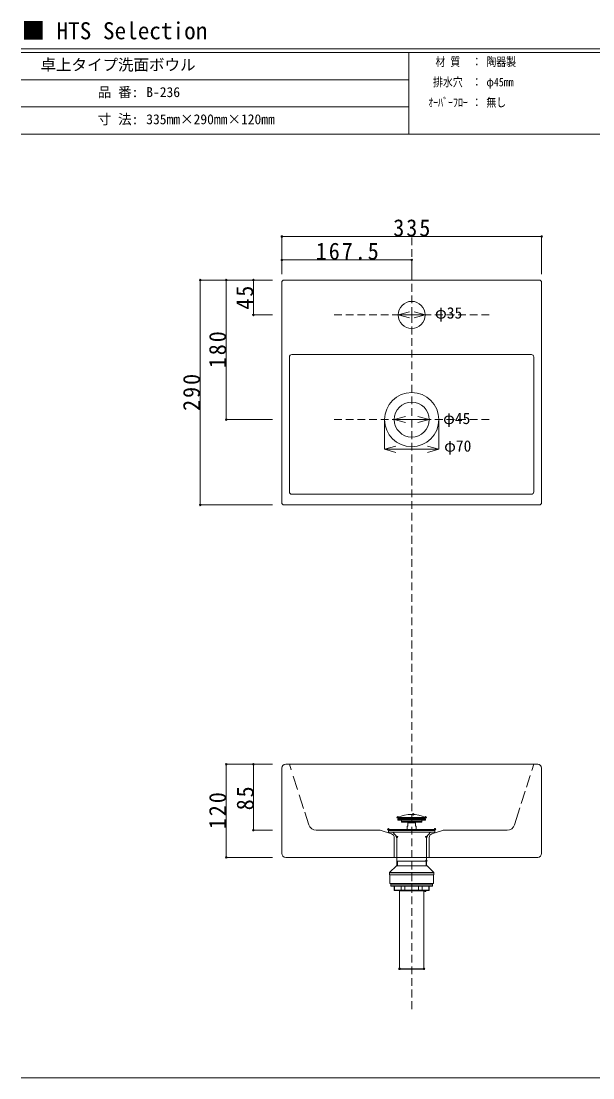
# Model space of a CAD drawing. Units: millimetres, scale not verified. Extents: x -1002 to 1006, y -687 to 676.
# Drawn here: x -1002 to -265, y -687 to 676 of the extents above; entities that cross this region are included whole.
import ezdxf
from ezdxf.enums import TextEntityAlignment as Align

# ---------------------------------------------------------------- set-up
doc = ezdxf.new("R2010")
doc.units = ezdxf.units.MM
doc.header["$LTSCALE"] = 5
doc.header["$PDMODE"] = 32
doc.header["$PDSIZE"] = 2
doc.linetypes.add('DASHED2', pattern=[3, 2, -1])
doc.layers.add('F-0', color=7, linetype='Continuous', lineweight=15)
doc.styles.add('ＭＳ ゴシック', font='')
doc.styles.get('ＭＳ ゴシック').set_extended_font_data('MS Gothic')

msp = doc.modelspace()

# ---------------------------------------------------------------- linework, layer by layer
at = {"layer": 'F-0'}
for p, q in [((1002.034, 640.036), (-1002.086, 640.036)), ((1002.034, 635.036), (-1002.086, 635.036)), ((-502.086, 635.036), (-502.086, 530.036)), ((-502.086, 600.036), (-1002.086, 600.036)), ((-502.086, 565.036), (-1002.086, 565.036)), ((1002.034, 530.036), (-1002.086, 530.036)), ((-665.922, 397.807), (-330.922, 397.807)), ((-665.922, 397.807), (-665.922, 349.159)), ((-330.922, 397.807), (-330.922, 349.159)), ((-665.922, 367.659), (-498.422, 367.659)), ((-665.922, 367.659), (-665.922, 349.159)), ((-498.422, 367.659), (-498.422, 349.159)), ((-771.06, 341.705), (-771.06, 51.705)), ((-771.06, 341.705), (-677.876, 341.705)), ((-737.486, 341.705), (-737.486, 161.705)), ((-737.486, 341.705), (-677.876, 341.705)), ((-702.542, 341.705), (-702.542, 296.705)), ((-702.542, 341.705), (-677.876, 341.705)), ((-333.922, 341.705), (-662.922, 341.705)), ((-665.922, 54.705), (-665.922, 338.705)), ((-330.922, 54.705), (-330.922, 338.705)), ((-515.922, 296.705), (-501.434, 300.587)), ((-480.922, 296.705), (-495.411, 300.587)), ((-702.542, 296.705), (-677.876, 296.705)), ((-515.922, 296.705), (-480.922, 296.705)), ((-515.922, 296.705), (-501.434, 292.823)), ((-480.922, 296.705), (-495.411, 292.823)), ((-344.055, 245.568), (-653.055, 245.568)), ((-656.055, 68.568), (-656.055, 242.568)), ((-341.055, 68.568), (-341.055, 242.568)), ((-520.922, 161.705), (-506.434, 165.587)), ((-475.922, 161.705), (-490.411, 165.587)), ((-737.486, 161.705), (-677.876, 161.705)), ((-533.422, 123.42), (-533.422, 161.705)), ((-520.922, 161.705), (-475.922, 161.705)), ((-520.922, 161.705), (-506.434, 157.823)), ((-475.922, 161.705), (-490.411, 157.823)), ((-463.422, 123.42), (-463.422, 161.705)), ((-533.422, 123.42), (-518.934, 127.303)), ((-533.422, 123.42), (-463.422, 123.42)), ((-533.422, 123.42), (-518.934, 119.538)), ((-463.422, 123.42), (-477.911, 127.303)), ((-463.422, 123.42), (-477.911, 119.538)), ((-653.055, 65.568), (-344.055, 65.568)), ((-771.06, 51.705), (-677.876, 51.705)), ((-662.922, 51.705), (-333.922, 51.705)), ((-737.486, -282.692), (-737.486, -402.692)), ((-737.486, -282.692), (-677.876, -282.692)), ((-702.542, -282.692), (-702.542, -352.692)), ((-702.542, -282.692), (-677.876, -282.692)), ((-660.922, -282.692), (-335.922, -282.692)), ((-656.055, -282.692), (-653.714, -289.997)), ((-341.055, -282.692), (-343.664, -290.909)), ((-665.922, -287.692), (-665.922, -397.692)), ((-651.184, -297.889), (-645.661, -315.122)), ((-345.616, -297.06), (-350.459, -312.315)), ((-330.922, -397.692), (-330.922, -287.692)), ((-643.455, -322.004), (-637.769, -339.746)), ((-352.073, -317.397), (-357.154, -333.402)), ((-365.826, -360.718), (-358.865, -338.79)), ((-702.542, -352.692), (-702.542, -367.692)), ((-631.039, -360.744), (-636.303, -344.321)), ((-702.542, -367.692), (-677.876, -367.692)), ((-621.516, -367.692), (-538.965, -367.692)), ((-524.378, -372.43), (-538.965, -367.692)), ((-457.088, -367.692), (-375.358, -367.692)), ((-520.922, -377.186), (-520.922, -402.692)), ((-517.422, -383.707), (-517.422, -376.336)), ((-517.422, -378.136), (-517.422, -394.503)), ((-479.422, -378.136), (-479.422, -394.503)), ((-475.922, -377.186), (-475.922, -402.692)), ((-472.467, -372.43), (-458.633, -367.937)), ((-517.422, -394.503), (-517.422, -407.455)), ((-479.422, -394.503), (-479.422, -407.251)), ((-737.486, -402.692), (-677.876, -402.692)), ((-660.922, -402.692), (-335.922, -402.692)), ((-516.922, -407.455), (-516.922, -413.455)), ((-479.922, -407.455), (-479.922, -413.455)), ((-1002.086, -687.064), (1002.034, -687.064))]:
    msp.add_line(p, q, dxfattribs=at)
at = {"layer": 'F-0', "linetype": 'DASHED2'}
for p, q in [((-498.422, 296.705), (-498.422, 396.705)), ((-498.422, 296.705), (-598.422, 296.705)), ((-498.422, 296.705), (-498.422, -599.098)), ((-498.422, 296.705), (-398.422, 296.705)), ((-498.422, 161.705), (-598.422, 161.705)), ((-498.422, 161.705), (-398.422, 161.705))]:
    msp.add_line(p, q, dxfattribs=at)
at = {"layer": 'F-0', "lineweight": 18}
for p, q in [((-516.422, -351.357), (-480.422, -351.357)), ((-516.422, -351.357), (-516.422, -352.357)), ((-516.422, -352.357), (-480.422, -352.357)), ((-516.422, -353.057), (-480.422, -353.057)), ((-516.422, -354.357), (-516.422, -353.057)), ((-516.222, -352.857), (-480.623, -352.857)), ((-511.422, -352.857), (-511.422, -352.357)), ((-485.422, -352.857), (-485.422, -352.357)), ((-480.422, -351.357), (-480.422, -352.357)), ((-480.422, -354.357), (-480.422, -353.057)), ((-528.422, -366.707), (-468.422, -366.707)), ((-528.422, -368.007), (-528.422, -366.707)), ((-516.422, -354.357), (-480.422, -354.357)), ((-515.922, -354.857), (-480.922, -354.857)), ((-511.422, -356.357), (-511.422, -354.857)), ((-511.422, -356.357), (-485.422, -356.357)), ((-511.422, -356.357), (-485.422, -356.357)), ((-511.422, -356.357), (-511.422, -357.357)), ((-511.422, -357.357), (-485.422, -357.357)), ((-504.322, -362.357), (-503.422, -362.357)), ((-504.322, -366.707), (-504.322, -362.357)), ((-503.422, -362.357), (-503.422, -357.362)), ((-493.422, -358.357), (-503.422, -358.357)), ((-493.422, -362.357), (-493.422, -357.362)), ((-493.422, -362.357), (-492.523, -362.357)), ((-492.522, -366.707), (-492.522, -362.357)), ((-485.422, -356.357), (-485.422, -354.857)), ((-485.422, -356.357), (-485.422, -357.357)), ((-468.422, -368.007), (-468.422, -366.707)), ((-528.422, -368.007), (-468.422, -368.007)), ((-526.941, -368.235), (-528.422, -368.007)), ((-526.941, -368.235), (-528.422, -368.007)), ((-528.422, -368.235), (-468.422, -368.235)), ((-528.422, -370.235), (-528.422, -368.235)), ((-528.422, -370.235), (-468.422, -370.235)), ((-517.422, -376.336), (-522.672, -370.235)), ((-517.422, -383.707), (-517.422, -376.336)), ((-479.422, -376.336), (-474.172, -370.235)), ((-479.422, -383.707), (-479.422, -376.336)), ((-469.904, -368.235), (-468.422, -368.007)), ((-469.904, -368.235), (-468.422, -368.007)), ((-468.422, -370.235), (-468.422, -368.235)), ((-479.422, -407.455), (-517.422, -407.455)), ((-517.422, -413.455), (-517.422, -407.455)), ((-517.422, -413.455), (-517.422, -407.455)), ((-479.422, -413.455), (-479.422, -407.455)), ((-527.114, -422.396), (-518.172, -413.455)), ((-469.731, -422.396), (-527.114, -422.396)), ((-518.172, -413.455), (-478.672, -413.455)), ((-469.731, -422.396), (-478.672, -413.455)), ((-469.672, -422.538), (-527.172, -422.538)), ((-527.172, -425.455), (-527.172, -422.538)), ((-527.172, -425.455), (-469.672, -425.455)), ((-526.422, -425.455), (-526.422, -436.455)), ((-470.422, -425.455), (-470.422, -436.455)), ((-469.672, -425.455), (-469.672, -422.538)), ((-470.423, -436.455), (-526.422, -436.455)), ((-525.422, -437.455), (-471.422, -437.455)), ((-525.422, -439.555), (-471.422, -439.555)), ((-524.922, -440.055), (-471.922, -440.055)), ((-524.672, -437.455), (-524.672, -436.455)), ((-520.922, -440.055), (-520.922, -444.955)), ((-520.922, -444.955), (-475.922, -444.955)), ((-520.742, -444.955), (-520.742, -440.055)), ((-476.423, -445.455), (-520.422, -445.455)), ((-514.172, -445.455), (-514.172, -546.507)), ((-514.172, -445.955), (-482.672, -445.955)), ((-512.043, -444.955), (-512.043, -440.055)), ((-507.122, -444.955), (-507.122, -440.055)), ((-489.723, -444.955), (-489.723, -440.055)), ((-484.802, -444.955), (-484.802, -440.055)), ((-482.672, -445.455), (-482.672, -546.507)), ((-476.103, -444.955), (-476.103, -440.055)), ((-475.922, -440.055), (-475.922, -444.955)), ((-472.172, -437.455), (-472.172, -436.455)), ((-514.172, -546.507), (-482.672, -546.507)), ((-513.972, -546.707), (-514.172, -546.507)), ((-513.972, -546.707), (-482.873, -546.707)), ((-482.873, -546.707), (-482.672, -546.507))]:
    msp.add_line(p, q, dxfattribs=at)
at = {"layer": 'F-0', "color": 2, "lineweight": 18}
for p, q in [((-513.922, -445.955), (-513.922, -445.455)), ((-482.922, -445.955), (-482.922, -445.455))]:
    msp.add_line(p, q, dxfattribs=at)
at = {"layer": 'F-0', "lineweight": 18}
for points in [[(-525.422, -437.455), (-525.422, -439.555), (-525.422, -437.455)], [(-520.742, -444.955), (-520.742, -444.973), (-520.741, -444.991), (-520.74, -445.009), (-520.737, -445.027), (-520.734, -445.045), (-520.731, -445.063), (-520.727, -445.081), (-520.722, -445.098), (-520.717, -445.116), (-520.711, -445.133), (-520.704, -445.15), (-520.697, -445.167), (-520.689, -445.184), (-520.68, -445.2), (-520.671, -445.216), (-520.662, -445.232), (-520.652, -445.247), (-520.641, -445.262), (-520.629, -445.276), (-520.618, -445.29), (-520.605, -445.304), (-520.592, -445.317), (-520.579, -445.329), (-520.565, -445.342), (-520.551, -445.353), (-520.537, -445.364), (-520.522, -445.375), (-520.506, -445.384), (-520.491, -445.394), (-520.475, -445.402), (-520.459, -445.41), (-520.442, -445.418)], [(-520.417, -445.427), (-520.411, -445.43), (-520.405, -445.432), (-520.398, -445.434), (-520.392, -445.436), (-520.385, -445.438), (-520.379, -445.439), (-520.372, -445.441), (-520.366, -445.443), (-520.359, -445.444), (-520.353, -445.445), (-520.346, -445.447), (-520.339, -445.448), (-520.333, -445.449), (-520.326, -445.45), (-520.319, -445.451), (-520.313, -445.452), (-520.306, -445.453), (-520.299, -445.453), (-520.292, -445.454), (-520.286, -445.454), (-520.279, -445.455), (-520.272, -445.455), (-520.266, -445.455), (-520.259, -445.455)], [(-512.043, -444.955), (-512.042, -444.969), (-512.042, -444.984), (-512.041, -444.998), (-512.04, -445.013), (-512.039, -445.027), (-512.037, -445.041), (-512.035, -445.056), (-512.032, -445.07), (-512.03, -445.084), (-512.027, -445.098), (-512.023, -445.112), (-512.019, -445.126), (-512.015, -445.14), (-512.011, -445.154), (-512.006, -445.168), (-512.001, -445.181), (-511.996, -445.195), (-511.99, -445.208), (-511.984, -445.221), (-511.977, -445.234), (-511.971, -445.247), (-511.963, -445.26), (-511.956, -445.272), (-511.948, -445.284), (-511.94, -445.296), (-511.931, -445.308), (-511.922, -445.319), (-511.913, -445.33), (-511.903, -445.341), (-511.893, -445.352), (-511.883, -445.362), (-511.872, -445.371), (-511.861, -445.381), (-511.849, -445.39), (-511.838, -445.398), (-511.825, -445.406), (-511.813, -445.413), (-511.8, -445.42), (-511.787, -445.427)], [(-511.787, -445.427), (-511.774, -445.432), (-511.76, -445.438), (-511.746, -445.442), (-511.732, -445.446), (-511.718, -445.449), (-511.703, -445.452), (-511.689, -445.454), (-511.675, -445.455), (-511.66, -445.455)], [(-507.122, -444.955), (-507.122, -444.964), (-507.122, -444.974), (-507.122, -444.983), (-507.122, -444.992), (-507.122, -445.002), (-507.122, -445.011), (-507.121, -445.02), (-507.121, -445.03), (-507.121, -445.039), (-507.121, -445.048), (-507.12, -445.058), (-507.12, -445.067), (-507.119, -445.076), (-507.119, -445.086), (-507.118, -445.095), (-507.118, -445.104), (-507.117, -445.114), (-507.116, -445.123), (-507.116, -445.132), (-507.115, -445.142), (-507.114, -445.151), (-507.114, -445.16), (-507.113, -445.17), (-507.112, -445.179), (-507.111, -445.188), (-507.11, -445.197), (-507.109, -445.207), (-507.108, -445.216), (-507.107, -445.225), (-507.105, -445.234), (-507.104, -445.244), (-507.103, -445.253), (-507.101, -445.262), (-507.1, -445.271), (-507.098, -445.281), (-507.097, -445.29), (-507.095, -445.299), (-507.093, -445.308), (-507.091, -445.318)], [(-507.091, -445.318), (-507.089, -445.327), (-507.087, -445.336), (-507.085, -445.345), (-507.082, -445.354), (-507.08, -445.363), (-507.077, -445.372), (-507.075, -445.38), (-507.072, -445.389), (-507.068, -445.398), (-507.065, -445.406), (-507.061, -445.415), (-507.056, -445.425), (-507.051, -445.434), (-507.045, -445.442), (-507.038, -445.449), (-507.03, -445.453), (-507.021, -445.455)], [(-489.754, -445.318), (-489.756, -445.327), (-489.758, -445.336), (-489.76, -445.345), (-489.763, -445.354), (-489.765, -445.363), (-489.768, -445.372), (-489.77, -445.38), (-489.773, -445.389), (-489.777, -445.398), (-489.78, -445.406), (-489.784, -445.415), (-489.789, -445.425), (-489.794, -445.434), (-489.8, -445.442), (-489.807, -445.449), (-489.815, -445.453), (-489.824, -445.455)], [(-489.723, -444.955), (-489.723, -444.964), (-489.723, -444.974), (-489.723, -444.983), (-489.723, -444.992), (-489.723, -445.002), (-489.723, -445.011), (-489.724, -445.02), (-489.724, -445.03), (-489.724, -445.039), (-489.724, -445.048), (-489.725, -445.058), (-489.725, -445.067), (-489.726, -445.076), (-489.726, -445.086), (-489.727, -445.095), (-489.727, -445.104), (-489.728, -445.114), (-489.729, -445.123), (-489.729, -445.132), (-489.73, -445.142), (-489.731, -445.151), (-489.731, -445.16), (-489.732, -445.17), (-489.733, -445.179), (-489.734, -445.188), (-489.735, -445.197), (-489.736, -445.207), (-489.737, -445.216), (-489.738, -445.225), (-489.74, -445.234), (-489.741, -445.244), (-489.742, -445.253), (-489.744, -445.262), (-489.745, -445.271), (-489.747, -445.281), (-489.748, -445.29), (-489.75, -445.299), (-489.752, -445.308), (-489.754, -445.318)], [(-485.058, -445.427), (-485.071, -445.432), (-485.085, -445.438), (-485.099, -445.442), (-485.113, -445.446), (-485.127, -445.449), (-485.142, -445.452), (-485.156, -445.454), (-485.17, -445.455), (-485.185, -445.455)], [(-484.802, -444.955), (-484.803, -444.969), (-484.803, -444.984), (-484.804, -444.998), (-484.805, -445.013), (-484.806, -445.027), (-484.808, -445.041), (-484.81, -445.056), (-484.813, -445.07), (-484.815, -445.084), (-484.818, -445.098), (-484.822, -445.112), (-484.826, -445.126), (-484.83, -445.14), (-484.834, -445.154), (-484.839, -445.168), (-484.844, -445.181), (-484.849, -445.195), (-484.855, -445.208), (-484.861, -445.221), (-484.868, -445.234), (-484.874, -445.247), (-484.882, -445.26), (-484.889, -445.272), (-484.897, -445.284), (-484.905, -445.296), (-484.914, -445.308), (-484.923, -445.319), (-484.932, -445.33), (-484.942, -445.341), (-484.952, -445.352), (-484.962, -445.362), (-484.973, -445.371), (-484.984, -445.381), (-484.996, -445.39), (-485.007, -445.398), (-485.02, -445.406), (-485.032, -445.413), (-485.045, -445.42), (-485.058, -445.427)], [(-476.428, -445.427), (-476.434, -445.43), (-476.44, -445.432), (-476.447, -445.434), (-476.453, -445.436), (-476.46, -445.438), (-476.466, -445.439), (-476.473, -445.441), (-476.479, -445.443), (-476.486, -445.444), (-476.492, -445.445), (-476.499, -445.447), (-476.506, -445.448), (-476.512, -445.449), (-476.519, -445.45), (-476.526, -445.451), (-476.532, -445.452), (-476.539, -445.453), (-476.546, -445.453), (-476.553, -445.454), (-476.559, -445.454), (-476.566, -445.455), (-476.573, -445.455), (-476.579, -445.455), (-476.586, -445.455)], [(-476.103, -444.955), (-476.103, -444.973), (-476.104, -444.991), (-476.105, -445.009), (-476.108, -445.027), (-476.111, -445.045), (-476.114, -445.063), (-476.118, -445.081), (-476.123, -445.098), (-476.128, -445.116), (-476.134, -445.133), (-476.141, -445.15), (-476.148, -445.167), (-476.156, -445.184), (-476.165, -445.2), (-476.174, -445.216), (-476.183, -445.232), (-476.193, -445.247), (-476.204, -445.262), (-476.216, -445.276), (-476.227, -445.29), (-476.24, -445.304), (-476.253, -445.317), (-476.266, -445.329), (-476.28, -445.342), (-476.294, -445.353), (-476.308, -445.364), (-476.323, -445.375), (-476.339, -445.384), (-476.354, -445.394), (-476.37, -445.402), (-476.386, -445.41), (-476.403, -445.418)], [(-471.422, -437.455), (-471.422, -439.555), (-471.422, -437.455)]]:
    msp.add_lwpolyline(points, dxfattribs=at)
at = {"layer": 'F-0'}
for centre, radius in [((-498.422, 296.705), 17.5), ((-498.422, 161.705), 35), ((-498.422, 161.705), 22.5)]:
    msp.add_circle(centre, radius, dxfattribs=at)
for centre, radius, start, end in [((-662.922, 338.705), 3, 90, 180), ((-333.922, 338.705), 3, 0, 90), ((-653.055, 242.568), 3, 90, 180), ((-344.055, 242.568), 3, 0, 90), ((-653.055, 68.568), 3, 180, 270), ((-344.055, 68.568), 3, 270, 0), ((-662.922, 54.705), 3, 180, 270), ((-333.922, 54.705), 3, 270, 0), ((-660.922, -287.692), 5, 90, 180), ((-335.922, -287.692), 5, 0, 90), ((-621.516, -357.692), 10, 197.77089, 270), ((-457.088, -372.692), 5, 90, 107.99435), ((-375.358, -357.692), 10, 270, 342.38662), ((-525.922, -377.186), 5, 0, 72.00565), ((-470.922, -377.186), 5, 107.99435, 180), ((-660.922, -397.692), 5, 180, 270), ((-335.922, -397.692), 5, 270, 0)]:
    msp.add_arc(centre, radius, start, end, dxfattribs=at)
at = {"layer": 'F-0', "lineweight": 18}
for centre, radius, start, end in [((-498.422, -389.857), 42.5, 64.94238, 115.05762), ((-516.222, -353.057), 0.2, 90, 180), ((-480.622, -353.057), 0.2, 0, 90), ((-515.922, -354.357), 0.5, 180, 270), ((-480.922, -354.357), 0.5, 270, 0), ((-526.972, -422.538), 0.2, 135, 180), ((-469.872, -422.538), 0.2, 0, 45), ((-524.922, -439.555), 0.5, 180, 270), ((-520.422, -444.955), 0.5, 180, 270), ((-520.259, -444.985), 0.47, 247.09102, 250.33614), ((-476.586, -444.985), 0.47, 289.66386, 292.90898), ((-476.422, -444.955), 0.5, 270, 0), ((-471.922, -439.555), 0.5, 270, 0)]:
    msp.add_arc(centre, radius, start, end, dxfattribs=at)
at = {"layer": 'F-0'}
for p in [(-665.922, 397.807), (-330.922, 397.807), (-665.922, 367.659), (-498.422, 367.659), (-771.06, 341.705), (-737.486, 341.705), (-702.542, 341.705), (-702.542, 296.705), (-737.486, 161.705), (-771.06, 51.705), (-737.486, -282.692), (-702.542, -282.692), (-516.422, -351.2), (-496.565, -347.357), (-480.422, -351.2), (-702.542, -367.692), (-528.422, -366.707), (-468.422, -366.378), (-517.422, -376.336), (-479.422, -376.336), (-737.486, -402.692), (-479.422, -407.251), (-480.815, -445.955), (-514.172, -546.507), (-482.672, -546.507)]:
    msp.add_point(p, dxfattribs=at)

# ---------------------------------------------------------------- texts
at = {"layer": 'F-0', "style": 'ＭＳ ゴシック'}
for s, height, p in [('■ HTS Selection', 21.99, (-1001.367, 645.583)), ('卓上タイプ洗面ボウル', 14.66, (-977.086, 607.536)), ('品 番:', 12.83, (-903.336, 573.786)), ('B-236', 12.83, (-840.774, 573.786)), ('寸 法:', 12.83, (-903.336, 538.786)), ('335mm×290mm×120mm', 12.83, (-840.774, 538.786)), ('φ35', 14.66, (-468.316, 287.637)), ('φ45', 14.66, (-457.907, 151.612)), ('φ70', 14.66, (-456.568, 116.045))]:
    msp.add_text(s, height=height, dxfattribs=at).set_placement(p, align=Align.BOTTOM_LEFT)
at = {"layer": 'F-0', "style": 'ＭＳ ゴシック', "width": 0.85}
for s, p in [('材 質', (-467.711, 614.411)), ('：', (-420.836, 614.411)), ('陶器製', (-402.086, 614.411)), ('排水穴', (-470.836, 588.161)), ('：', (-420.836, 588.161)), ('φ45mm', (-402.086, 588.161)), ('ｵｰﾊﾞｰﾌﾛｰ', (-477.086, 561.911)), ('：', (-420.836, 561.911)), ('無し', (-402.086, 561.911))]:
    msp.add_text(s, height=11, dxfattribs=at).set_placement(p, align=Align.BOTTOM_LEFT)
at = {"layer": 'F-0', "color": 3, "char_height": 21.99, "attachment_point": 7, "style": 'ＭＳ ゴシック'}
for s, insert in [('\\T1.18;\\W0.95;335', (-522.172, 397.807)), ('\\T1.18;\\W0.95;167.5', (-622.172, 367.659))]:
    msp.add_mtext(s, dxfattribs=dict(at, insert=insert))
at = {"layer": 'F-0', "color": 3, "char_height": 21.99, "attachment_point": 7, "rotation": 90, "style": 'ＭＳ ゴシック'}
for s, insert in [('\\T1.17;\\W0.95;45', (-702.542, 303.58)), ('\\T1.18;\\W0.95;180', (-737.486, 227.955)), ('\\T1.18;\\W0.95;290', (-771.06, 172.955)), ('\\T1.17;\\W0.95;85', (-701.936, -342.046)), ('\\T1.18;\\W0.95;120', (-737.486, -366.442))]:
    msp.add_mtext(s, dxfattribs=dict(at, insert=insert))

doc.saveas('drawing.dxf')
